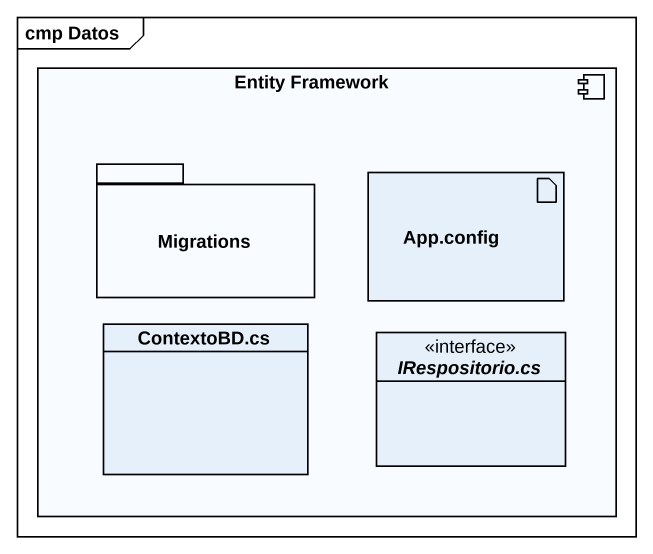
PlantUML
@startuml
mainframe cmp Datos
allowmixing
hide circle
hide empty members
component "Entity Framework" as Entity_Framework {
  package Migrations {
  }
  artifact "App.config" as App_config
  class "ContextoBD.cs" as ContextoBD_cs
  interface "IRespositorio.cs" as IRespositorio_cs <<interface>>
}
@enduml
